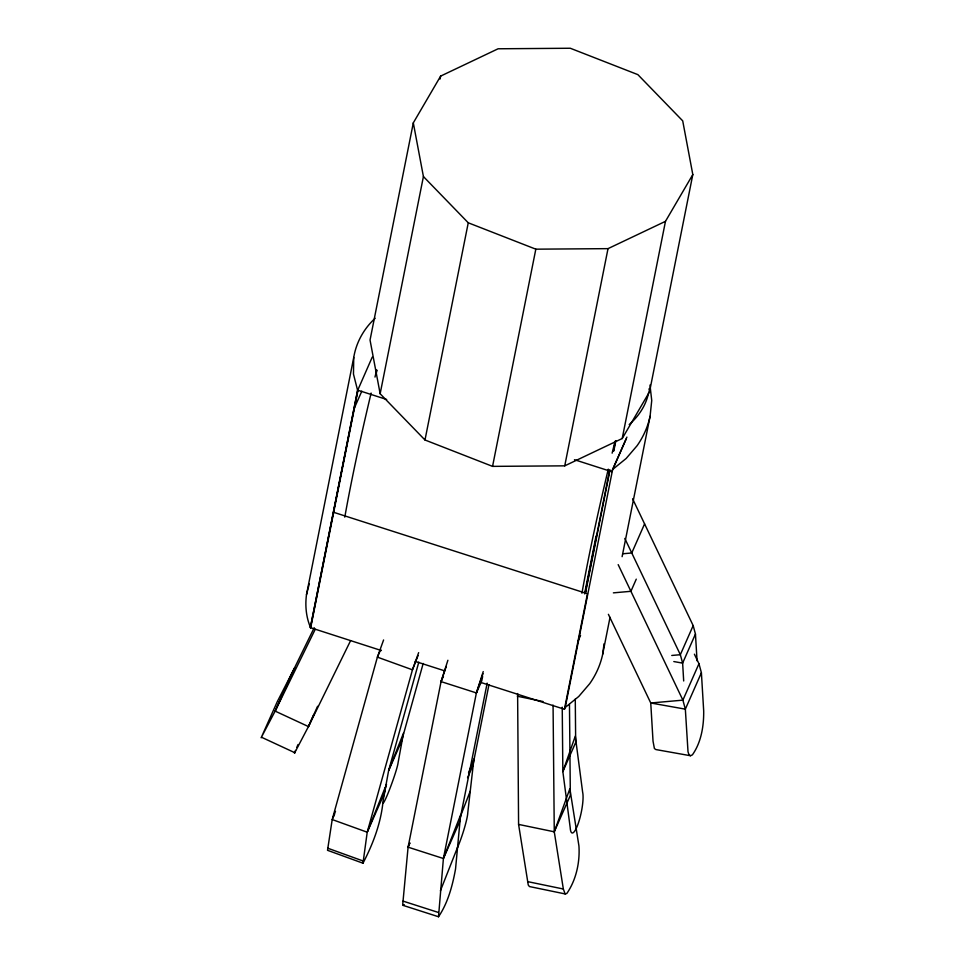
<?xml version="1.0" encoding="UTF-8"?>
<svg xmlns="http://www.w3.org/2000/svg" width="965" height="965" viewBox="0 0 965 965"><rect width="100%" height="100%" fill="white"/><g stroke="black" fill="none" stroke-linecap="round" stroke-linejoin="round"><path stroke-width="1.45" d="M604.054 643.751L602.679 654.246A149.418 107.139 11.3 0 1 589.687 683.702L578.735 696.489L565.225 707.454L564.428 709.263L481.342 682.617M375.144 318.317C363.95 328.522 356.169 342.466 353.745 357.46L306.496 594.657C304.988 605.815 306.17 617.576 310.67 627.853L358.003 390.27M353.745 357.46L353.467 374.082L357.629 390.451L310.38 627.636L381.368 650.543M447.893 660.265L441.065 681.604L408.086 847.174L402.755 904.205L403.177 905.411L438.508 916.75C447.941 902.95 452.561 885.436 455.54 868.982L460.582 815.039L443.405 858.512L438.508 916.75M565.128 893.928L563.343 889.006L554.272 831.806L569.857 788.719L578.928 845.919C580.037 862.203 576.177 880.008 566.805 893.494L565.128 893.928L529.435 886.546L528.253 885.001L518.579 824.412L517.614 693.546M383.588 639.964L377.387 657.141L332.201 819.55L327.521 850.31L362.985 863.205C372.755 844.484 380.572 824.098 382.876 802.94M418.653 652.642L412.453 669.807L367.219 832.204L362.985 863.205M383.974 795.775L385.3 787.175L367.219 832.204L332.201 819.55M622.111 556.684L650.084 416.265L651.737 400.487L649.964 385.047M310.38 627.636L357.665 390.162L386.675 399.474M413.31 122.869L370.041 340.054L380.15 393.756L424.986 439.992L492.56 466.372L564.742 465.842L622.208 438.532L649.542 391.754L692.81 174.569L682.713 120.866L637.865 74.631L570.303 48.25L498.109 48.781L440.655 76.09L413.31 122.869L423.418 176.559L380.15 393.756M376.29 373.346L376.869 370.343M440.064 79.046L440.655 76.09M424.986 439.992L468.254 222.794L423.418 176.559M492.56 466.372L535.828 249.175L608.01 248.644L665.476 221.335L692.81 174.569M409.739 842.964L408.086 847.174L443.405 858.512L476.396 692.93L483.224 671.592M482.633 676.489L481.8 680.687L476.396 692.93L441.065 681.604L446.252 666.465M487.156 683.124L459.473 822.096L443.405 858.512M488.953 684.74L472.802 765.8L467.555 777.694M564.742 465.842L608.01 248.644M584.609 593.62L596.068 536.094M585.092 593.33L609.663 470.015M613.463 450.932L615.513 440.655M585.731 591.883L610.001 470.027M613.812 450.945L615.851 440.667M564.428 709.263L587.444 593.728L333.685 512.319M565.225 707.454L612.63 469.46L626.912 437.097M622.208 438.532L665.476 221.335M602.679 654.246L610.037 617.298M306.496 594.657L309.258 583.861M380.693 649.65L377.387 657.141L412.453 669.807L418.05 655.549M418.798 662.195L388.618 770.613L383.189 800.383A22.026 1.592 -70.1 0 0 388.871 791.216A22.026 1.592 -70.1 0 0 398.05 762.929L403.479 733.159L388.618 770.613L401.452 741.53L423.177 663.462M386.507 784.183L383.274 795.787L367.219 832.204M476.396 692.93L482.995 673.679M468.544 772.82L473.911 759.033L467.784 812.663A22.135 2.425 -72.2 0 1 457.47 847.596M460.064 817.331L470.244 791.131M440.39 890.804L457.567 847.33M295.495 750.444L294.458 753.231L308.45 726.573L350.572 640.676M335.482 811.36L332.744 818.187L334.578 814.158M296.834 747.284L298.04 744.534M357.629 390.451L372.225 357.159M353.938 409.015L361.803 391.187M317.606 706.271L308.45 726.573L275.134 711.109L294.651 667.804L277.317 701.603L261.141 737.767L275.134 711.109L291.189 674.692L314.228 627.72M308.45 726.573L313.806 714.438M441.065 681.604L443.466 676.151M408.086 847.174L409.872 843.133M626.237 438.846L611.75 471.68L574.477 459.714M584.899 593.777L586.057 591.135M577.963 641.327L580.544 635.465M644.584 523.899L631.761 552.981L623.173 553.741M636.261 579.157L630.917 591.304L613.378 592.86M518.579 824.412L554.272 831.806L570.339 795.389L569.471 704.462M632.594 498.784L693.172 625.61L680.337 654.704L682.629 663.124L683.69 680.976M693.172 625.61L695.451 634.041L682.629 663.124L673.811 661.556M698.962 663.727L682.894 700.144L685.343 709.154L688.021 751.832L688.998 754.69L690.494 755.728L692.388 754.859C701.253 742.35 703.871 726.018 703.69 710.94L701.398 672.738L698.962 663.727L694.414 654.198M701.398 672.738L685.343 709.154L650.748 702.99L608.396 614.319M275.134 711.109L315.278 629.24M612.63 469.46L626.14 458.496L637.093 445.709A149.418 107.139 11.3 0 0 650.084 416.265M403.177 905.411L404.263 904.639M671.761 655.464L680.337 654.704L624.813 538.446M690.494 755.728L655.898 749.564L654.403 748.526L653.028 741.192L650.748 702.99L682.894 700.144L618.179 564.634M517.361 696.223L543.066 701.543M527.65 881.624L563.343 889.006M415.155 661.375L444.732 670.868M403.044 901.117L438.375 912.456M327.786 848.223L362.804 860.876M468.254 222.794L535.828 249.175M261.515 737.248L294.832 752.712M648.999 388.859L649.542 391.754M695.451 634.041L697.056 660.82M575.273 699.082L575.683 742.507L562.848 771.59L570.194 827.632A22.074 4.765 -78.3 0 0 578.204 823.591A22.074 4.765 -78.3 0 0 582.631 792.169L575.285 736.138L562.848 771.59L562.233 707.2M553.066 705.101L554.272 831.806M581.931 593.234A614.862 67.466 -72.2 0 1 608.276 469.147M612.136 453.164A614.862 67.466 -72.2 0 1 614.91 441.898M344.782 517.144A614.862 67.466 -72.2 0 1 371.127 393.069M374.987 377.086A614.862 67.466 -72.2 0 1 376.712 370.053M648.733 392.248A102.278 73.328 11.3 0 1 629.216 424.528"/></g></svg>
